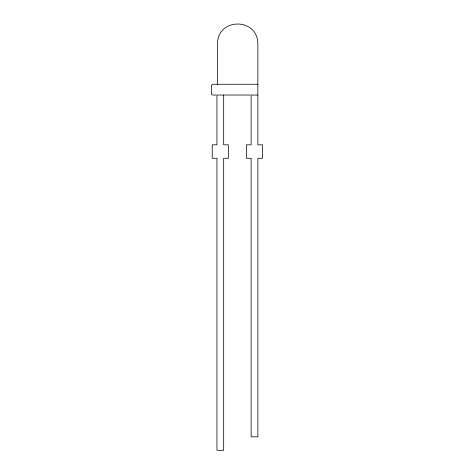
<?xml version="1.0" encoding="UTF-8"?>
<svg xmlns="http://www.w3.org/2000/svg" width="474" height="474" viewBox="0 0 474 474"><rect width="100%" height="100%" fill="white"/><g stroke="black" fill="none" stroke-linecap="round" stroke-linejoin="round"><path stroke-width="0.71" d="M223.675 95.025L223.675 144.819L228.385 144.819L228.385 158.275L223.675 158.275L223.675 450.3L216.95 450.3L216.95 158.275L212.239 158.275L212.239 144.819L216.95 144.819L216.95 95.025L250.118 95.025M257.862 95.025L257.862 144.819L262.566 144.819L262.566 158.275L257.862 158.275L257.862 436.844L251.131 436.844L251.131 158.275L246.421 158.275L246.421 144.819L251.131 144.819L251.131 95.025L257.862 95.025L257.862 43.886C257.832 17.419 217.513 17.419 217.489 43.886L217.489 84.259M257.862 84.259L212.518 84.283L211.457 85.344L211.434 93.68C211.653 95.896 214.787 94.806 216.114 95.025"/></g></svg>
